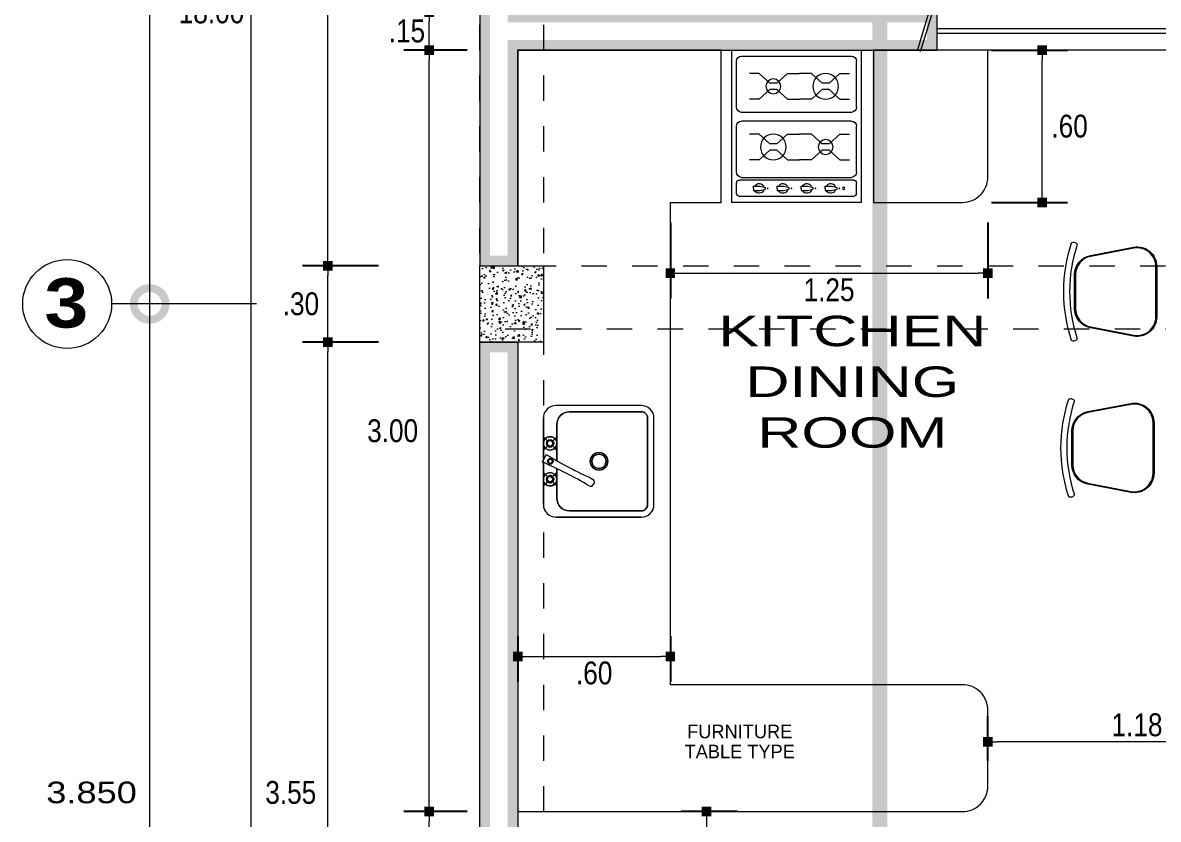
# Model space of a CAD drawing. Header units: millimetres. Extents: x 1555 to 3397, y 790 to 1592.
# Drawn here: x 1654.845 to 1659.316, y 806.653 to 809.791 of the extents above; entities that cross this region are included whole.
import ezdxf
from ezdxf.enums import TextEntityAlignment as Align

# ---------------------------------------------------------------- set-up
doc = ezdxf.new("R2010")
doc.units = ezdxf.units.MM
for name, pattern in [('ACAD_ISO10W100', [18.5, 12, -3, 0.5, -3]), ('DASHDOT', [1, 0.5, -0.25, 0, -0.25]), ('HIDDEN2', [4.7625, 3.175, -1.5875])]:
    doc.linetypes.add(name, pattern=pattern)
doc.layers.get('0').update_dxf_attribs({"lineweight": 5})
doc.layers.get('Defpoints').update_dxf_attribs({"lineweight": 5})
for name, color, linetype, lineweight in [('0-Columna', 253, 'Continuous', 13), ('0-Hach de Muro Alto', 145, 'Continuous', 5), ('0-Muro Alto', 145, 'Continuous', 5), ('02', 2, 'Continuous', 5), ('COTA', 250, 'Continuous', 9), ('COTA INTERIOE', 22, 'Continuous', 9), ('COTAS', 7, 'Continuous', 9), ('LINIA DE CORTESITOSSS', 24, 'Continuous', 15), ('muebles', 8, 'Continuous', 5), ('MUEBLES 01', 33, 'Continuous', 9), ('NOMBRES', 7, 'Continuous', 0), ('SIMBOLO CORTES', 10, 'DASHDOT', 5), ('TEXT2', 7, 'Continuous', 9), ('TEXTURAS ACHURADOS', 47, 'Continuous', 5), ('VENTANA', 150, 'Continuous', 5)]:
    doc.layers.add(name, color=color, linetype=linetype, lineweight=lineweight)
for name, color, linetype, lineweight, true_color in [('CIR EJES', 7, 'Continuous', 9, 0x8b8e7a), ('DETALLE TABLERO COCINA', 7, 'Continuous', 5, 0x686555), ('ejes', 7, 'DASHDOT', 5, 0x6c7360), ('PROYECCION DE VIGA', 7, 'HIDDEN2', 9, 0xd4bc9d)]:
    doc.layers.add(name, color=color, linetype=linetype, lineweight=lineweight, true_color=true_color)
doc.styles.add('BLACK', font='', dxfattribs={"height": 0.15})
doc.styles.add('DETALLES', font='techl___.ttf')
doc.styles.add('ROMAND', font='', dxfattribs={"height": 2})
doc.styles.add('STYLE1-50EJES', font='swissel.ttf', dxfattribs={"width": 1.2, "height": 0.085})
doc.styles.add('TEXTO-AMBIENTES', font='GOTHIC.TTF', dxfattribs={"width": 1.5, "height": 0.125})
doc.styles.get('BLACK').set_extended_font_data('Arial Black')
doc.styles.get('ROMAND').set_extended_font_data('Air Conditioner')
doc.dimstyles.new('50$0', dxfattribs={"dimscale": 0, "dimtxt": 0.09, "dimasz": 0.038, "dimexe": 0.1, "dimexo": 0.05, "dimgap": 0.02, "dimtad": 2, "dimtih": 1, "dimtoh": 1, "dimlfac": -1, "dimzin": 4, "dimdsep": 46, "dimtxsty": 'DETALLES', "dimblk": 'BOXFILLED', "dimcen": 2.5, "dimclrd": 256, "dimclre": 256, "dimclrt": 256, "dimazin": 0, "dimtfac": 1, "dimtmove": 0, "dimatfit": 2, "dimldrblk": 'DOT', "dimfxl": 0.2, "dimfxlon": 1, "dimtolj": 1, "dimtzin": 0, "dimlwd": -1, "dimarcsym": 0})
doc.dimstyles.new('DIM-1-50ejes', dxfattribs={"dimtxt": 0.085, "dimasz": 0.25, "dimexe": 0.15, "dimexo": 0.18, "dimgap": 0.03, "dimtad": 2, "dimtih": 1, "dimtoh": 1, "dimzin": 0, "dimdsep": 46, "dimtxsty": 'STYLE1-50EJES', "dimblk1": 'DOTSMALL', "dimblk2": 'DOTSMALL', "dimsah": 1, "dimcen": 2.75, "dimclrd": 256, "dimclre": 256, "dimclrt": 256, "dimazin": 0, "dimtfac": 1, "dimtix": 1, "dimtmove": 0, "dimatfit": 3, "dimldrblk": 'DOTSMALL', "dimfxl": 1, "dimfxlon": 1, "dimtolj": 1, "dimtzin": 0, "dimlwd": -1, "dimlwe": -1, "dimarcsym": 0})

# ---------------------------------------------------------------- blocks, each defined once
blk = doc.blocks.new('A$C70C52BCA')
at = {"layer": 'MUEBLES 01'}
for points in [[(0.1861, 0.1801, 0.442618), (0.1641, 0.1729, -0.16), (0.1641, -0.1977, 0.442618), (0.1861, -0.205, 0.16)], [(-0.0581, 0.1627, 0.470481), (-0.1495, 0.087), (-0.1495, -0.1119, 0.470481), (-0.0581, -0.1875), (0.1114, -0.1553, 0.3601), (0.174, -0.0796), (0.174, 0.0548, 0.3601), (0.1114, 0.1304)], [(0.1106, 0.1266, -0.3601), (0.1701, 0.0548), (0.1701, -0.0796, -0.3601), (0.1106, -0.1515), (-0.0588, -0.1838, -0.470481), (-0.1456, -0.1119), (-0.1456, 0.087, -0.470481), (-0.0588, 0.1589)]]:
    blk.add_lwpolyline(points, format="xyb", close=True, dxfattribs=at)
blk = doc.blocks.new('sdgret')
for p, q in [((-0.236, -0.2252), (-0.236, -0.0432)), ((0.216, -0.0232), (-0.216, -0.0232)), ((0.236, -0.2252), (0.236, -0.0432)), ((-0.1702, -0.0921), (-0.2084, -0.0921)), ((-0.1702, -0.0921), (-0.1287, -0.1303)), ((-0.1287, -0.1303), (-0.1009, -0.1303)), ((-0.0593, -0.0921), (-0.1009, -0.1303)), ((-0.0593, -0.0921), (-0.0118, -0.0921)), ((0.0357, -0.0921), (-0.0118, -0.0921)), ((0.0357, -0.0921), (0.0773, -0.1303)), ((0.0773, -0.1303), (0.1051, -0.1303)), ((0.1467, -0.0921), (0.1051, -0.1303)), ((0.1467, -0.0921), (0.1848, -0.0921)), ((-0.1702, -0.1934), (-0.1287, -0.1552)), ((-0.1287, -0.1552), (-0.1009, -0.1552)), ((-0.0593, -0.1934), (-0.1009, -0.1552)), ((0.0357, -0.1934), (0.0773, -0.1552)), ((0.0773, -0.1552), (0.1051, -0.1552)), ((0.1467, -0.1934), (0.1051, -0.1552)), ((-0.1702, -0.1934), (-0.2084, -0.1934)), ((-0.0593, -0.1934), (-0.0118, -0.1934)), ((0.0357, -0.1934), (-0.0118, -0.1934)), ((0.1467, -0.1934), (0.1848, -0.1934)), ((-0.216, -0.2452), (0.216, -0.2452)), ((-0.236, -0.4812), (-0.236, -0.2993)), ((-0.216, -0.2793), (0.216, -0.2793)), ((0.236, -0.4812), (0.236, -0.2993)), ((-0.1702, -0.3311), (-0.2084, -0.3311)), ((-0.1702, -0.3311), (-0.1287, -0.3693)), ((-0.0593, -0.3311), (-0.1009, -0.3693)), ((-0.0593, -0.3311), (-0.0118, -0.3311)), ((0.0357, -0.3311), (-0.0118, -0.3311)), ((0.0357, -0.3311), (0.0773, -0.3693)), ((0.1467, -0.3311), (0.1051, -0.3693)), ((0.1467, -0.3311), (0.1848, -0.3311)), ((-0.1702, -0.4324), (-0.1287, -0.3942)), ((-0.1287, -0.3693), (-0.1009, -0.3693)), ((-0.1287, -0.3942), (-0.1009, -0.3942)), ((-0.0593, -0.4324), (-0.1009, -0.3942)), ((0.0357, -0.4324), (0.0773, -0.3942)), ((0.0773, -0.3693), (0.1051, -0.3693)), ((0.0773, -0.3942), (0.1051, -0.3942)), ((0.1467, -0.4324), (0.1051, -0.3942)), ((-0.1702, -0.4324), (-0.2084, -0.4324)), ((-0.0593, -0.4324), (-0.0118, -0.4324)), ((0.0357, -0.4324), (-0.0118, -0.4324)), ((0.1467, -0.4324), (0.1848, -0.4324)), ((-0.236, -0.5648), (-0.236, -0.5237)), ((-0.224, -0.5117), (0.224, -0.5117)), ((0.216, -0.5012), (-0.216, -0.5012)), ((-0.1374, -0.5365), (-0.1597, -0.5418)), ((-0.1124, -0.5365), (-0.1374, -0.5365)), ((-0.1124, -0.5448), (-0.1124, -0.5365)), ((-0.0434, -0.5365), (-0.0657, -0.5418)), ((-0.0184, -0.5365), (-0.0434, -0.5365)), ((-0.0184, -0.5448), (-0.0184, -0.5365)), ((0.0506, -0.5365), (0.0283, -0.5418)), ((0.0756, -0.5365), (0.0506, -0.5365)), ((0.0756, -0.5448), (0.0756, -0.5365)), ((0.1446, -0.5365), (0.1223, -0.5418)), ((0.1696, -0.5365), (0.1446, -0.5365)), ((0.1696, -0.5448), (0.1696, -0.5365)), ((0.236, -0.5648), (0.236, -0.5237)), ((-0.224, -0.5768), (0.224, -0.5768)), ((-0.1597, -0.5448), (-0.1597, -0.5418)), ((-0.1597, -0.5478), (-0.1597, -0.5448)), ((-0.1374, -0.5532), (-0.1597, -0.5478)), ((-0.1124, -0.5532), (-0.1374, -0.5532)), ((-0.1124, -0.5448), (-0.1124, -0.5532)), ((-0.0657, -0.5448), (-0.0657, -0.5418)), ((-0.0657, -0.5478), (-0.0657, -0.5448)), ((-0.0434, -0.5532), (-0.0657, -0.5478)), ((-0.0184, -0.5532), (-0.0434, -0.5532)), ((-0.0184, -0.5448), (-0.0184, -0.5532)), ((0.0283, -0.5448), (0.0283, -0.5418)), ((0.0283, -0.5478), (0.0283, -0.5448)), ((0.0506, -0.5532), (0.0283, -0.5478)), ((0.0756, -0.5532), (0.0506, -0.5532)), ((0.0756, -0.5448), (0.0756, -0.5532)), ((0.1223, -0.5448), (0.1223, -0.5418)), ((0.1223, -0.5478), (0.1223, -0.5448)), ((0.1446, -0.5532), (0.1223, -0.5478)), ((0.1696, -0.5532), (0.1446, -0.5532)), ((0.1696, -0.5448), (0.1696, -0.5532))]:
    blk.add_line(p, q)
blk.add_lwpolyline([(0.255, -0.6), (0.255, 0), (-0.255, 0), (-0.255, -0.6)], close=True)
for centre, radius in [((-0.1148, -0.1427), 0.0508), ((0.0912, -0.1427), 0.029), ((-0.1148, -0.3817), 0.029), ((0.0912, -0.3817), 0.0508), ((-0.186, -0.5448), 0.00477), ((-0.1686, -0.5448), 0.00143), ((-0.0746, -0.5448), 0.00143), ((0.0194, -0.5448), 0.00143), ((0.1134, -0.5448), 0.00143)]:
    blk.add_circle(centre, radius)
for centre, radius, start, end in [((-0.216, -0.0432), 0.02, 90, 180), ((0.216, -0.0432), 0.02, 0, 90), ((-0.216, -0.2252), 0.02, 180, 270), ((0.216, -0.2252), 0.02, 270, 0), ((-0.216, -0.2993), 0.02, 90, 180), ((0.216, -0.2993), 0.02, 0, 90), ((-0.216, -0.4812), 0.02, 180, 270), ((0.216, -0.4812), 0.02, 270, 0), ((-0.224, -0.5237), 0.012, 90, 180), ((-0.1348, -0.5448), 0.0195, 25.2756, 166.8883), ((-0.0408, -0.5448), 0.0195, 25.2756, 166.8883), ((0.0532, -0.5448), 0.0195, 25.2756, 166.8883), ((0.1472, -0.5448), 0.0195, 25.2756, 166.8883), ((0.224, -0.5237), 0.012, 0, 90), ((-0.224, -0.5648), 0.012, 180, 270), ((-0.1348, -0.5448), 0.0195, 193.1117, 334.7244), ((-0.0408, -0.5448), 0.0195, 193.1117, 334.7244), ((0.0532, -0.5448), 0.0195, 193.1117, 334.7244), ((0.1472, -0.5448), 0.0195, 193.1117, 334.7244), ((0.224, -0.5648), 0.012, 270, 0)]:
    blk.add_arc(centre, radius, start, end)
blk = doc.blocks.new('_BOXFILLED')
at = {"color": 0, "linetype": 'ByBlock'}
blk.add_line((-0.5, 0), (-1, 0), dxfattribs=at)
blk.add_solid([(-0.5, 0.5), (0.5, 0.5), (-0.5, -0.5), (0.5, -0.5)], dxfattribs=at)
blk = doc.blocks.new('*D209')
at = {"layer": 'COTA', "lineweight": -2, "transparency": 16777216}
for p, q in [((1656.5952, 806.6832), (1656.3462, 806.6832)), ((1656.5952, 803.6832), (1656.3462, 803.6832))]:
    blk.add_line(p, q, dxfattribs=at)
at = {"layer": 'COTA', "transparency": 16777216}
blk.add_line((1656.4462, 803.7212), (1656.4462, 806.6452), dxfattribs=at)
at = {"layer": 'Defpoints', "color": 0, "transparency": 16777216}
for p in [(1656.4462, 806.6832), (1656.6452, 806.6832), (1656.6452, 803.6832)]:
    blk.add_point(p, dxfattribs=at)
at = {"layer": 'COTA', "transparency": 16777216, "xscale": 0.038, "yscale": 0.038, "zscale": 0.038}
for p, rotation in [((1656.4462, 806.6832), 90), ((1656.4462, 803.6832), 270)]:
    blk.add_blockref('_BOXFILLED', p, dxfattribs=dict(at, rotation=rotation))
at = {"layer": 'COTA', "transparency": 16777216, "insert": (1656.3018, 805.1832), "char_height": 0.09, "attachment_point": 5, "style": 'DETALLES'}
blk.add_mtext('\\A1;3.00', dxfattribs=at)
blk = doc.blocks.new('_Dot')
at = {"layer": '02', "color": 0, "lineweight": -2}
blk.add_line((-0.5, 0), (-1, 0), dxfattribs=at)
at = {"layer": '02', "color": 0, "const_width": 0.5}
blk.add_lwpolyline([(-0.25, 0, 1), (0.25, 0, 1)], format="xyb", close=True, dxfattribs=at)
blk = doc.blocks.new('*D210')
at = {"layer": 'COTA', "lineweight": -2, "transparency": 16777216}
for p, q in [((1655.9452, 818.8332), (1655.6452, 818.8332)), ((1655.9452, 800.8332), (1655.6452, 800.8332))]:
    blk.add_line(p, q, dxfattribs=at)
at = {"layer": 'COTA', "transparency": 16777216}
blk.add_line((1655.7452, 800.8712), (1655.7452, 818.7952), dxfattribs=at)
at = {"layer": 'Defpoints', "color": 0, "transparency": 16777216}
for p in [(1655.7452, 818.8332), (1656.6452, 818.8332), (1656.6452, 800.8332)]:
    blk.add_point(p, dxfattribs=at)
at = {"layer": 'COTA', "transparency": 16777216, "xscale": 0.038, "yscale": 0.038, "zscale": 0.038}
for p, rotation in [((1655.7452, 818.8332), 90), ((1655.7452, 800.8332), 270)]:
    blk.add_blockref('_BOXFILLED', p, dxfattribs=dict(at, rotation=rotation))
at = {"layer": 'COTA', "transparency": 16777216, "insert": (1655.5885, 809.8332), "char_height": 0.09, "attachment_point": 5, "style": 'DETALLES'}
blk.add_mtext('\\A1;18.00', dxfattribs=at)
blk = doc.blocks.new('*D212')
at = {"layer": 'COTA', "lineweight": -2, "transparency": 16777216}
for p, q in [((1656.2462, 808.5332), (1655.9462, 808.5332)), ((1656.2462, 804.9832), (1655.9462, 804.9832))]:
    blk.add_line(p, q, dxfattribs=at)
at = {"layer": 'COTA', "transparency": 16777216}
blk.add_line((1656.0462, 805.0212), (1656.0462, 808.4952), dxfattribs=at)
at = {"layer": 'Defpoints', "color": 0, "transparency": 16777216}
for p in [(1656.0462, 808.5332), (1656.6452, 808.5332), (1656.6452, 804.9832)]:
    blk.add_point(p, dxfattribs=at)
at = {"layer": 'COTA', "transparency": 16777216, "xscale": 0.038, "yscale": 0.038, "zscale": 0.038}
for p, rotation in [((1656.0462, 808.5332), 90), ((1656.0462, 804.9832), 270)]:
    blk.add_blockref('_BOXFILLED', p, dxfattribs=dict(at, rotation=rotation))
at = {"layer": 'COTA', "transparency": 16777216, "insert": (1655.9007, 806.7582), "char_height": 0.09, "attachment_point": 5, "style": 'DETALLES'}
blk.add_mtext('\\A1;3.55', dxfattribs=at)
blk = doc.blocks.new('*D213')
at = {"layer": 'COTA', "lineweight": -2, "transparency": 16777216}
for p, q in [((1656.5952, 809.6832), (1656.3462, 809.6832)), ((1656.5952, 806.6832), (1656.3462, 806.6832))]:
    blk.add_line(p, q, dxfattribs=at)
at = {"layer": 'COTA', "transparency": 16777216}
blk.add_line((1656.4462, 806.7212), (1656.4462, 809.6452), dxfattribs=at)
at = {"layer": 'Defpoints', "color": 0, "transparency": 16777216}
for p in [(1656.4462, 809.6832), (1656.6452, 809.6832), (1656.6452, 806.6832)]:
    blk.add_point(p, dxfattribs=at)
at = {"layer": 'COTA', "transparency": 16777216, "xscale": 0.038, "yscale": 0.038, "zscale": 0.038}
for p, rotation in [((1656.4462, 809.6832), 90), ((1656.4462, 806.6832), 270)]:
    blk.add_blockref('_BOXFILLED', p, dxfattribs=dict(at, rotation=rotation))
at = {"layer": 'COTA', "transparency": 16777216, "insert": (1656.3018, 808.1832), "char_height": 0.09, "attachment_point": 5, "style": 'DETALLES'}
blk.add_mtext('\\A1;3.00', dxfattribs=at)
blk = doc.blocks.new('*D214')
at = {"layer": 'COTA', "lineweight": -2, "transparency": 16777216}
for p, q in [((1656.5952, 809.8332), (1656.3462, 809.8332)), ((1656.5952, 809.6832), (1656.3462, 809.6832))]:
    blk.add_line(p, q, dxfattribs=at)
at = {"layer": 'COTA', "transparency": 16777216}
blk.add_line((1656.4462, 809.7212), (1656.4462, 809.7952), dxfattribs=at)
at = {"layer": 'Defpoints', "color": 0, "transparency": 16777216}
for p in [(1656.4462, 809.8332), (1656.6452, 809.8332), (1656.6452, 809.6832)]:
    blk.add_point(p, dxfattribs=at)
at = {"layer": 'COTA', "transparency": 16777216, "xscale": 0.038, "yscale": 0.038, "zscale": 0.038}
for p, rotation in [((1656.4462, 809.8332), 90), ((1656.4462, 809.6832), 270)]:
    blk.add_blockref('_BOXFILLED', p, dxfattribs=dict(at, rotation=rotation))
at = {"layer": 'COTA', "transparency": 16777216, "insert": (1656.358, 809.7582), "char_height": 0.09, "attachment_point": 5, "style": 'DETALLES'}
blk.add_mtext('\\A1;.15', dxfattribs=at)
blk = doc.blocks.new('*D221')
at = {"layer": 'COTA', "lineweight": -2, "transparency": 16777216}
for p, q in [((1656.2462, 808.8332), (1655.9462, 808.8332)), ((1656.2462, 808.5332), (1655.9462, 808.5332))]:
    blk.add_line(p, q, dxfattribs=at)
at = {"layer": 'COTA', "transparency": 16777216}
blk.add_line((1656.0462, 808.5712), (1656.0462, 808.7952), dxfattribs=at)
at = {"layer": 'Defpoints', "color": 0, "transparency": 16777216}
for p in [(1656.0462, 808.8332), (1656.6452, 808.8332), (1656.6452, 808.5332)]:
    blk.add_point(p, dxfattribs=at)
at = {"layer": 'COTA', "transparency": 16777216, "xscale": 0.038, "yscale": 0.038, "zscale": 0.038}
for p, rotation in [((1656.0462, 808.8332), 90), ((1656.0462, 808.5332), 270)]:
    blk.add_blockref('_BOXFILLED', p, dxfattribs=dict(at, rotation=rotation))
at = {"layer": 'COTA', "transparency": 16777216, "insert": (1655.9407, 808.6832), "char_height": 0.09, "attachment_point": 5, "style": 'DETALLES'}
blk.add_mtext('\\A1;.30', dxfattribs=at)
blk = doc.blocks.new('*D222')
at = {"layer": 'COTA', "lineweight": -2, "transparency": 16777216}
for p, q in [((1656.2462, 811.7832), (1655.9462, 811.7832)), ((1656.2462, 808.8332), (1655.9462, 808.8332))]:
    blk.add_line(p, q, dxfattribs=at)
at = {"layer": 'COTA', "transparency": 16777216}
blk.add_line((1656.0462, 808.8712), (1656.0462, 811.7452), dxfattribs=at)
at = {"layer": 'Defpoints', "color": 0, "transparency": 16777216}
for p in [(1656.0462, 811.7832), (1656.6452, 811.7832), (1656.6452, 808.8332)]:
    blk.add_point(p, dxfattribs=at)
at = {"layer": 'COTA', "transparency": 16777216, "xscale": 0.038, "yscale": 0.038, "zscale": 0.038}
for p, rotation in [((1656.0462, 811.7832), 90), ((1656.0462, 808.8332), 270)]:
    blk.add_blockref('_BOXFILLED', p, dxfattribs=dict(at, rotation=rotation))
at = {"layer": 'COTA', "transparency": 16777216, "insert": (1655.8998, 810.3082), "char_height": 0.09, "attachment_point": 5, "style": 'DETALLES'}
blk.add_mtext('\\A1;2.95', dxfattribs=at)
blk = doc.blocks.new('_DOTSMALL')
at = {"color": 0, "linetype": 'ByBlock', "const_width": 0.5}
blk.add_lwpolyline([(-0.0625, 0, 1), (0.0625, 0, 1)], format="xyb", close=True, dxfattribs=at)
blk = doc.blocks.new('*D228')
at = {"layer": 'COTAS', "transparency": 16777216}
for p, q in [((1655.7662, 808.6832), (1655.1952, 808.6832)), ((1655.3452, 804.8332), (1655.3452, 808.6832)), ((1655.7662, 804.8332), (1655.1952, 804.8332))]:
    blk.add_line(p, q, dxfattribs=at)
at = {"layer": 'Defpoints', "color": 0, "transparency": 16777216}
for p in [(1655.3452, 808.6832), (1655.9462, 808.6832), (1655.9462, 804.8332)]:
    blk.add_point(p, dxfattribs=at)
at = {"layer": 'COTAS', "transparency": 16777216, "xscale": 0.25, "yscale": 0.25, "zscale": 0.25}
for p, rotation in [((1655.3452, 808.6832), 90), ((1655.3452, 804.8332), 270)]:
    blk.add_blockref('_DOTSMALL', p, dxfattribs=dict(at, rotation=rotation))
at = {"layer": 'COTAS', "transparency": 16777216, "insert": (1655.1163, 806.7582), "char_height": 0.085, "attachment_point": 5, "style": 'STYLE1-50EJES'}
blk.add_mtext('\\A1;3.850', dxfattribs=at)
blk = doc.blocks.new('*D229')
at = {"layer": 'COTAS', "transparency": 16777216}
for p, q in [((1655.7662, 812.0332), (1655.1952, 812.0332)), ((1655.3452, 808.6832), (1655.3452, 812.0332)), ((1655.7662, 808.6832), (1655.1952, 808.6832))]:
    blk.add_line(p, q, dxfattribs=at)
at = {"layer": 'Defpoints', "color": 0, "transparency": 16777216}
for p in [(1655.3452, 812.0332), (1655.9462, 812.0332), (1655.9462, 808.6832)]:
    blk.add_point(p, dxfattribs=at)
at = {"layer": 'COTAS', "transparency": 16777216, "xscale": 0.25, "yscale": 0.25, "zscale": 0.25}
for p, rotation in [((1655.3452, 812.0332), 90), ((1655.3452, 808.6832), 270)]:
    blk.add_blockref('_DOTSMALL', p, dxfattribs=dict(at, rotation=rotation))
at = {"layer": 'COTAS', "transparency": 16777216, "insert": (1655.1163, 810.3582), "char_height": 0.085, "attachment_point": 5, "style": 'STYLE1-50EJES'}
blk.add_mtext('\\A1;3.350', dxfattribs=at)
blk = doc.blocks.new('SC')
for p, q in [((-0.0727, -0.046), (-0.0558, 0.2585)), ((0.0458, 0.1944), (-0.094, 0.2021)), ((0.0473, 0.2203), (-0.0925, 0.2281)), ((-0.0141, -0.2546), (0.0141, 0.2546)), ((-0.0713, -0.0211), (-1.4192, 0.0537)), ((-0.0699, 0.0039), (-1.4178, 0.0786)), ((0.0558, -0.2585), (0.0713, 0.0211)), ((1.4027, -0.1028), (0.0685, -0.0288)), ((1.4041, -0.0779), (0.0699, -0.0039)), ((0.0925, -0.2281), (-0.0473, -0.2203)), ((0.094, -0.2021), (-0.0458, -0.1944))]:
    blk.add_line(p, q)
blk = doc.blocks.new('*D554')
at = {"layer": 'COTA INTERIOE', "lineweight": -2, "transparency": 16777216}
for p, q in [((1658.6452, 806.8832), (1658.6452, 807.0587)), ((1659.8202, 806.8832), (1659.8202, 807.0587))]:
    blk.add_line(p, q, dxfattribs=at)
at = {"layer": 'COTA INTERIOE', "transparency": 16777216}
blk.add_line((1659.7822, 806.9587), (1658.6832, 806.9587), dxfattribs=at)
at = {"layer": 'Defpoints', "color": 0, "transparency": 16777216}
for p in [(1658.6452, 806.9587), (1658.6452, 806.8332), (1659.8202, 806.8332)]:
    blk.add_point(p, dxfattribs=at)
at = {"layer": 'COTA INTERIOE', "transparency": 16777216, "xscale": 0.038, "yscale": 0.038, "zscale": 0.038, "rotation": 180}
blk.add_blockref('_BOXFILLED', (1658.6452, 806.9587), dxfattribs=at)
at = {"layer": 'COTA INTERIOE', "transparency": 16777216, "xscale": 0.038, "yscale": 0.038, "zscale": 0.038}
blk.add_blockref('_BOXFILLED', (1659.8202, 806.9587), dxfattribs=at)
at = {"layer": 'COTA INTERIOE', "transparency": 16777216, "insert": (1659.2327, 807.0246), "char_height": 0.09, "attachment_point": 5, "style": 'DETALLES'}
blk.add_mtext('\\A1;1.18', dxfattribs=at)
blk = doc.blocks.new('*D555')
at = {"layer": 'COTA INTERIOE', "lineweight": -2, "transparency": 16777216}
for p, q in [((1656.7952, 807.3745), (1656.7952, 807.1948)), ((1657.3952, 807.3745), (1657.3952, 807.1948))]:
    blk.add_line(p, q, dxfattribs=at)
at = {"layer": 'COTA INTERIOE', "transparency": 16777216}
blk.add_line((1656.8332, 807.2948), (1657.3572, 807.2948), dxfattribs=at)
at = {"layer": 'Defpoints', "color": 0, "transparency": 16777216}
for p in [(1656.7952, 807.4245), (1657.3952, 807.4245), (1657.3952, 807.2948)]:
    blk.add_point(p, dxfattribs=at)
at = {"layer": 'COTA INTERIOE', "transparency": 16777216, "xscale": 0.038, "yscale": 0.038, "zscale": 0.038, "rotation": 180}
blk.add_blockref('_BOXFILLED', (1656.7952, 807.2948), dxfattribs=at)
at = {"layer": 'COTA INTERIOE', "transparency": 16777216, "xscale": 0.038, "yscale": 0.038, "zscale": 0.038}
blk.add_blockref('_BOXFILLED', (1657.3952, 807.2948), dxfattribs=at)
at = {"layer": 'COTA INTERIOE', "transparency": 16777216, "insert": (1657.0952, 807.2289), "char_height": 0.09, "attachment_point": 5, "style": 'DETALLES'}
blk.add_mtext('\\A1;.60', dxfattribs=at)
blk = doc.blocks.new('*D556')
at = {"layer": 'COTA INTERIOE', "lineweight": -2, "transparency": 16777216}
for p, q in [((1658.6594, 809.6832), (1658.9594, 809.6832)), ((1658.6594, 809.0832), (1658.9594, 809.0832))]:
    blk.add_line(p, q, dxfattribs=at)
at = {"layer": 'COTA INTERIOE', "transparency": 16777216}
blk.add_line((1658.8594, 809.1212), (1658.8594, 809.6452), dxfattribs=at)
at = {"layer": 'Defpoints', "color": 0, "transparency": 16777216}
for p in [(1658.4452, 809.6832), (1658.8594, 809.6832), (1658.4452, 809.0832)]:
    blk.add_point(p, dxfattribs=at)
at = {"layer": 'COTA INTERIOE', "transparency": 16777216, "xscale": 0.038, "yscale": 0.038, "zscale": 0.038}
for p, rotation in [((1658.8594, 809.6832), 90), ((1658.8594, 809.0832), 270)]:
    blk.add_blockref('_BOXFILLED', p, dxfattribs=dict(at, rotation=rotation))
at = {"layer": 'COTA INTERIOE', "transparency": 16777216, "insert": (1658.9673, 809.3832), "char_height": 0.09, "attachment_point": 5, "style": 'DETALLES'}
blk.add_mtext('\\A1;.60', dxfattribs=at)
blk = doc.blocks.new('*D557')
at = {"layer": 'COTA INTERIOE', "lineweight": -2, "transparency": 16777216}
for p, q in [((1657.3952, 809.0044), (1657.3952, 808.7044)), ((1658.6452, 809.0044), (1658.6452, 808.7044))]:
    blk.add_line(p, q, dxfattribs=at)
at = {"layer": 'COTA INTERIOE', "transparency": 16777216}
blk.add_line((1657.4332, 808.8044), (1658.6072, 808.8044), dxfattribs=at)
at = {"layer": 'Defpoints', "color": 0, "transparency": 16777216}
for p in [(1657.3952, 809.0832), (1658.6452, 809.0832), (1658.6452, 808.8044)]:
    blk.add_point(p, dxfattribs=at)
at = {"layer": 'COTA INTERIOE', "transparency": 16777216, "xscale": 0.038, "yscale": 0.038, "zscale": 0.038, "rotation": 180}
blk.add_blockref('_BOXFILLED', (1657.3952, 808.8044), dxfattribs=at)
at = {"layer": 'COTA INTERIOE', "transparency": 16777216, "xscale": 0.038, "yscale": 0.038, "zscale": 0.038}
blk.add_blockref('_BOXFILLED', (1658.6452, 808.8044), dxfattribs=at)
at = {"layer": 'COTA INTERIOE', "transparency": 16777216, "insert": (1658.0202, 808.7385), "char_height": 0.09, "attachment_point": 5, "style": 'DETALLES'}
blk.add_mtext('\\A1;1.25', dxfattribs=at)
blk = doc.blocks.new('*D573')
at = {"layer": 'COTA INTERIOE', "lineweight": -2, "transparency": 16777216}
for p, q in [((1657.6597, 806.6832), (1657.4374, 806.6832)), ((1657.6597, 803.6832), (1657.4374, 803.6832))]:
    blk.add_line(p, q, dxfattribs=at)
at = {"layer": 'COTA INTERIOE', "transparency": 16777216}
blk.add_line((1657.5374, 806.6452), (1657.5374, 803.7212), dxfattribs=at)
at = {"layer": 'Defpoints', "color": 0, "transparency": 16777216}
for p in [(1657.7097, 806.6832), (1657.5374, 803.6832), (1657.7097, 803.6832)]:
    blk.add_point(p, dxfattribs=at)
at = {"layer": 'COTA INTERIOE', "transparency": 16777216, "xscale": 0.038, "yscale": 0.038, "zscale": 0.038}
for p, rotation in [((1657.5374, 806.6832), 90), ((1657.5374, 803.6832), 270)]:
    blk.add_blockref('_BOXFILLED', p, dxfattribs=dict(at, rotation=rotation))
at = {"layer": 'COTA INTERIOE', "transparency": 16777216, "insert": (1657.393, 805.1832), "char_height": 0.09, "attachment_point": 5, "style": 'DETALLES'}
blk.add_mtext('\\A1;3.00', dxfattribs=at)

msp = doc.modelspace()

# ---------------------------------------------------------------- hatches: boundary and pattern name
at = {"layer": 'TEXTURAS ACHURADOS'}
h = msp.add_hatch(dxfattribs=at)
h.set_pattern_fill('CONCRET3', color=256, scale=0.00882, angle=360, pattern_type=2)
h.set_pattern_definition([(50, (1702.4599, 776.934366), (0.06326235, -0.00553474), [0.006615, -0.072765]), (355, (1702.4599, 776.934366), (-0.01223787, 0.066343346), [0.005292, -0.058212]), (100.4514, (1702.46517, 776.933904), (0.05102453, 0.06080857), [0.005621885, -0.061840734]), (46.1842, (1702.4599, 776.952006), (0.09413066, -0.01459878), [0.0099225, -0.1091475]), (96.6356, (1702.46774, 776.95079), (0.08243725, 0.0859172), [0.00843283, -0.09276109]), (351.1842, (1702.4599, 776.95201), (0.08243718, 0.08591726), [0.007938, -0.087318]), (21, (1702.46872, 776.947596), (0.0526472, -0.035510986), [0.006615, -0.072765]), (326, (1702.46872, 776.947596), (0.02146041, 0.063958234), [0.005292, -0.058212]), (71.4514, (1702.473107, 776.944636), (0.074107636, 0.02844719), [0.005621885, -0.061840734]), (37.5, (1702.4599, 776.934366), (0.001072499, 0.029361238), [0, -0.0575064, 0, -0.059094, 0, -0.0584325]), (7.5, (1702.4599, 776.934366), (0.023202733, 0.034787113), [0, -0.0336924, 0, -0.0561834, 0, -0.0222705]), (327.5, (1702.44023, 776.934366), (0.047083139, -0.00198934), [0, -0.02205, 0, -0.068796, 0, -0.091287]), (317.5, (1702.43141, 776.934366), (0.05143702, 0.00882926), [0, -0.028665, 0, -0.0456876, 0, -0.064827])])
h.paths.add_polyline_path([(1656.64518, 808.83322), (1656.89518, 808.83322), (1656.89518, 808.53322), (1656.64518, 808.53322)])

# ---------------------------------------------------------------- linework, layer by layer
at = {"layer": '0-Columna'}
msp.add_lwpolyline([(1656.64518, 808.83322), (1656.89518, 808.83322), (1656.89518, 808.53322), (1656.64518, 808.53322)], close=True, dxfattribs=at)
at = {"layer": '0-Hach de Muro Alto', "const_width": 0.04}
for points in [[(1656.77518, 811.76322), (1656.66518, 811.76322), (1656.66518, 808.85322), (1656.77518, 808.85322), (1656.77518, 809.70322), (1658.42518, 809.70322), (1658.42518, 809.81322), (1656.77518, 809.81322)], [(1656.66518, 808.51322), (1656.77518, 808.51322), (1656.77518, 805.00322), (1656.66518, 805.00322)]]:
    msp.add_lwpolyline(points, close=True, dxfattribs=at)
at = {"layer": '0-Muro Alto'}
for points in [[(1656.79518, 811.78322), (1656.64518, 811.78322), (1656.64518, 808.83322), (1656.79518, 808.83322), (1656.79518, 809.68322), (1658.44518, 809.68322), (1658.44518, 809.83322), (1656.79518, 809.83322)], [(1658.44518, 809.83322), (1660.44518, 809.83322), (1660.44518, 809.68322), (1658.44518, 809.68322)], [(1656.64518, 808.53322), (1656.79518, 808.53322), (1656.79518, 804.98322), (1656.64518, 804.98322)]]:
    msp.add_lwpolyline(points, close=True, dxfattribs=at)
at = {"layer": 'CIR EJES'}
msp.add_circle((1655.02018, 808.68322), 0.175, dxfattribs=at)
at = {"layer": 'DETALLE TABLERO COCINA'}
msp.add_lwpolyline([(1656.79518, 806.68322), (1658.54518, 806.68322, 0.4142136), (1658.64518, 806.78322), (1658.64518, 807.08322, 0.4142136), (1658.54518, 807.18322), (1657.39518, 807.18322), (1657.39518, 809.08322), (1657.59518, 809.08322), (1657.59518, 809.68322), (1656.79518, 809.68322), (1656.79518, 808.83322), (1656.89518, 808.83322), (1656.89518, 808.53322), (1656.79518, 808.53322), (1656.79518, 806.68322)], format="xyb", dxfattribs=at)
msp.add_lwpolyline([(1658.64518, 809.68322), (1658.19518, 809.68322), (1658.19518, 809.08322), (1658.54518, 809.08322, 0.4142136), (1658.64518, 809.18322)], format="xyb", close=True, dxfattribs=at)
at = {"layer": 'muebles'}
for p, q in [((1656.89518, 808.06733), (1656.89518, 808.23322)), ((1656.94798, 808.06556), (1656.94798, 808.20822)), ((1657.3058, 807.89322), (1657.3058, 808.23322)), ((1657.3308, 807.89322), (1657.3308, 808.23322)), ((1656.9137, 808.14125), (1656.89673, 808.15823)), ((1656.92979, 808.14088), (1656.94678, 808.15787)), ((1656.94798, 808.18121), (1656.94798, 808.06556)), ((1656.89758, 808.10867), (1656.91457, 808.12566)), ((1656.92853, 808.12642), (1656.94594, 808.10902)), ((1656.89168, 808.06056), (1656.9067, 808.08959)), ((1656.89518, 807.89322), (1656.89518, 808.05902)), ((1656.89758, 808.01777), (1656.91457, 808.00078)), ((1656.92853, 808.00002), (1656.94594, 808.01742)), ((1656.94798, 808.03463), (1656.94798, 807.94322)), ((1656.94798, 807.91822), (1656.94798, 808.03463)), ((1656.9137, 807.98518), (1656.89673, 807.96821)), ((1656.92979, 807.98556), (1656.94678, 807.96857)), ((1657.09486, 807.97687), (1657.09192, 807.97154)), ((1657.2808, 807.84322), (1656.94518, 807.84322)), ((1657.2808, 807.86822), (1656.99798, 807.86822))]:
    msp.add_line(p, q, dxfattribs=at)
for points in [[(1656.94518, 808.28322, 0.4142136), (1656.89518, 808.23322), (1656.89518, 808.06733), (1656.89168, 808.06056, -0.0005262), (1656.89518, 808.05902), (1656.89518, 807.89322, 0.4142136), (1656.94518, 807.84322), (1657.2808, 807.84322, 0.4142136), (1657.3308, 807.89322), (1657.3308, 808.23322, 0.4142136), (1657.2808, 808.28322)], [(1657.3308, 807.89322), (1657.3308, 808.23322, 0.4142136), (1657.2808, 808.28322), (1656.94518, 808.28322, 0.4142136), (1656.89518, 808.23322), (1656.89518, 808.06733), (1656.89168, 808.06056, -0.0005262), (1656.89518, 808.05902), (1656.89518, 807.89322, 0.4142136), (1656.94518, 807.84322), (1657.2808, 807.84322, 0.4142136)], [(1657.3058, 807.89322), (1657.3058, 808.23322, 0.4142136), (1657.2808, 808.25822), (1656.99798, 808.25822, 0.4142136), (1656.94798, 808.20822), (1656.94798, 808.15907), (1656.94084, 808.15193, 0.4275922), (1656.90267, 808.15229), (1656.89518, 808.15977), (1656.89518, 808.06733), (1656.89168, 808.06056, -0.0005262), (1656.89518, 808.05902), (1656.89518, 807.96667), (1656.90267, 807.97415, 0.2023748), (1656.92158, 807.96617, 0.2072806), (1656.94084, 807.97451), (1656.94798, 807.96737), (1656.94798, 807.91822, 0.4142136), (1656.99798, 807.86822), (1657.2808, 807.86822, 0.4142136)], [(1656.99798, 808.25822, 0.4142136), (1656.94798, 808.20822), (1656.94798, 808.15907), (1656.94084, 808.15193, 0.6798664), (1656.89518, 808.13387, 1), (1656.94798, 808.13387), (1656.94798, 808.20822, -0.4142136), (1656.99798, 808.25822), (1657.2808, 808.25822, -0.4142136), (1657.3058, 808.23322), (1657.3058, 807.89322, -0.4142136), (1657.2808, 807.86822), (1656.99798, 807.86822, -0.4142136), (1656.94798, 807.91822), (1656.94798, 807.99257, 1), (1656.89518, 807.99257, 0.6798664), (1656.94084, 807.97451), (1656.94798, 807.96737), (1656.94798, 807.91822, 0.4142136), (1656.99798, 807.86822), (1657.2808, 807.86822, 0.4142136), (1657.3058, 807.89322), (1657.3058, 808.23322, 0.4142136), (1657.2808, 808.25822)], [(1656.94798, 808.15907), (1656.94084, 808.15193, 0.2072806), (1656.92158, 808.16027, 1), (1656.92158, 808.10747, 0.1954545), (1656.94, 808.11496), (1656.94798, 808.10697)], [(1656.90718, 808.13387, 1), (1656.93598, 808.13387, 1)], [(1656.93598, 808.13387, 1), (1656.90718, 808.13387, 1)], [(1656.92158, 808.14827, 1), (1656.92158, 808.11947, 1)], [(1656.91078, 808.13387, 1), (1656.93238, 808.13387, 1)], [(1656.93238, 808.13387, 1), (1656.91078, 808.13387, 1)], [(1656.92158, 808.14467, 1), (1656.92158, 808.12307, 1)], [(1656.91198, 808.06322, 1), (1656.93358, 808.06322, 1)], [(1656.91438, 808.06322, 1), (1656.93118, 808.06322, 1)], [(1656.92278, 808.07162, 1), (1656.92278, 808.05482, 1)], [(1656.91438, 808.06322, 1), (1656.93118, 808.06322, 1)], [(1657.08007, 808.06322, 1), (1657.14871, 808.06322, 1)], [(1657.11439, 808.09754, 1), (1657.11439, 808.0289, 1)], [(1657.08007, 808.06322, 1), (1657.14871, 808.06322, 1)], [(1657.08631, 808.06322, 1), (1657.14247, 808.06322, 1)], [(1657.14247, 808.06322, 1), (1657.08631, 808.06322, 1)], [(1657.11439, 808.0913, 1), (1657.11439, 808.03514, 1)], [(1656.94798, 808.01947), (1656.93151, 808.003, 0.6593873), (1656.90718, 807.99257, 0.4142136), (1656.92158, 807.97817, 0.2142817), (1656.93235, 807.983), (1656.94798, 807.96737)], [(1656.90718, 807.99257, 1), (1656.93598, 807.99257, 1)], [(1656.91078, 807.99257, 1), (1656.93238, 807.99257, 1)], [(1656.93238, 807.99257, 1), (1656.91078, 807.99257, 1)], [(1656.92158, 808.00337, 1), (1656.92158, 807.98177, 1)]]:
    msp.add_lwpolyline(points, format="xyb", close=True, dxfattribs=at)
for centre, radius in [((1656.92158, 808.13387), 0.0264), ((1656.92158, 808.13387), 0.0144), ((1656.92158, 808.13387), 0.0108), ((1656.92278, 808.06322), 0.0108), ((1656.92278, 808.06322), 0.0084), ((1657.11439, 808.06322), 0.03432), ((1657.11439, 808.06322), 0.02808), ((1656.92158, 807.99257), 0.0264), ((1656.92158, 807.99257), 0.0144), ((1656.92158, 807.99257), 0.0108)]:
    msp.add_circle(centre, radius, dxfattribs=at)
for centre, radius, start, end in [((1656.99798, 808.20822), 0.05, 90, 180), ((1656.15961, 806.39706), 1.81747, 59.74418, 66.24677), ((1657.85493, 809.67141), 1.84426, 239.05916, 245.47232), ((1657.00675, 808.02099), 0.03, 179.65063, 180), ((1657.08141, 807.97732), 0.012, 239.74418, 331.20763), ((1657.08434, 807.98265), 0.012, 331.20763, 65.47232), ((1656.94518, 807.89322), 0.05, 180, 270), ((1656.99798, 807.91822), 0.05, 180, 270), ((1657.2808, 807.89322), 0.05, 270, 0), ((1657.2808, 807.89322), 0.025, 270, 0)]:
    msp.add_arc(centre, radius, start, end, dxfattribs=at)
at = {"layer": 'PROYECCION DE VIGA', "linetype": 'HIDDEN2', "ltscale": 0.03}
for points in [[(1656.64518, 811.78322), (1656.89518, 811.78322), (1656.89518, 800.48322), (1656.64518, 800.48322)], [(1656.64518, 808.83322), (1665.64518, 808.83322), (1665.64518, 808.58322), (1656.64518, 808.58322)]]:
    msp.add_lwpolyline(points, close=True, dxfattribs=at)
at = {"layer": 'SIMBOLO CORTES', "linetype": 'ACAD_ISO10W100', "ltscale": 0.07, "const_width": 0.05972}
msp.add_lwpolyline([(1657.72018, 820.12949), (1658.22018, 820.12949), (1658.22018, 799.03325), (1657.72018, 799.03325)], dxfattribs=at)
at = {"layer": 'VENTANA'}
msp.add_lwpolyline([(1658.44518, 809.76822), (1660.44518, 809.76822), (1660.44518, 809.74822), (1658.44518, 809.74822)], close=True, dxfattribs=at)

# ---------------------------------------------------------------- block references
at = {"layer": 'LINIA DE CORTESITOSSS', "ltscale": 0.5, "xscale": 0.5242756355256347, "yscale": 0.5242756355256347, "zscale": 0.5242756355256347, "rotation": 256.2355279841658}
msp.add_blockref('SC', (1658.59518, 810.38322), dxfattribs=at)
at = {"layer": 'muebles', "xscale": -1}
msp.add_blockref('sdgret', (1657.89192, 809.68322), dxfattribs=at)
at = {"layer": 'MUEBLES 01', "xscale": -1}
for p in [(1659.16105, 808.7441), (1659.15014, 808.12855)]:
    msp.add_blockref('A$C70C52BCA', p, dxfattribs=at)

# ---------------------------------------------------------------- texts
at = {"layer": 'ejes', "linetype": 'Continuous', "lineweight": 0, "style": 'BLACK'}
msp.add_text('3', height=0.19424, dxfattribs=at).set_placement((1654.93054, 808.59042))
at = {"layer": 'NOMBRES', "style": 'ROMAND'}
for s, p in [('FURNITURE', (1657.66842, 806.97221)), ('TABLE TYPE', (1657.66842, 806.89331))]:
    msp.add_text(s, height=0.053591, dxfattribs=at).set_placement(p, align=Align.CENTER)
at = {"layer": 'TEXT2', "insert": (1658.11173, 808.37598), "char_height": 0.12, "width": 1.311925, "attachment_point": 5, "style": 'TEXTO-AMBIENTES'}
msp.add_mtext('\\A1;KITCHEN\\PDINING ROOM', dxfattribs=at)

# ---------------------------------------------------------------- dimensions: what is measured, and where the dimension line sits
at = {"layer": 'COTA'}
for base, p1, p2, picture, middle in [((1655.74518, 818.83322), (1656.64518, 800.83322), (1656.64518, 818.83322), '*D210', (1655.58847, 809.83322)), ((1656.04621, 811.78322), (1656.64518, 808.83322), (1656.64518, 811.78322), '*D222', (1655.89983, 810.30822)), ((1656.44621, 809.83322), (1656.64518, 809.68322), (1656.64518, 809.83322), '*D214', (1656.35799, 809.75822)), ((1656.44621, 809.68322), (1656.64518, 806.68322), (1656.64518, 809.68322), '*D213', (1656.30181, 808.18322)), ((1656.04621, 808.83322), (1656.64518, 808.53322), (1656.64518, 808.83322), '*D221', (1655.94069, 808.68322)), ((1656.04621, 808.53322), (1656.64518, 804.98322), (1656.64518, 808.53322), '*D212', (1655.90069, 806.75822)), ((1656.44621, 806.68322), (1656.64518, 803.68322), (1656.64518, 806.68322), '*D209', (1656.30181, 805.18322))]:
    dim = msp.add_linear_dim(base=base, p1=p1, p2=p2, angle=90, dimstyle='50$0', override={"dimscale": 1, "dimtmove": 1}, dxfattribs=at)
    dim.commit()
    dim.dimension.update_dxf_attribs({"geometry": picture, "text_midpoint": middle})
at = {"layer": 'COTA INTERIOE'}
for p1, p2, distance, picture, middle in [((1658.44518, 809.08322), (1658.44518, 809.68322), -0.41424, '*D556', (1658.96725, 809.38322)), ((1657.39518, 809.08322), (1658.64518, 809.08322), -0.27877, '*D557', (1658.02018, 808.73846)), ((1656.79518, 807.42447), (1657.39518, 807.42447), -0.12967, '*D555', (1657.09518, 807.22888)), ((1659.8201815824, 806.8332194609), (1658.6451815824, 806.8332194609), -0.1255145552, '*D554', (1659.2326815824, 807.0245892792)), ((1657.70974, 806.68322), (1657.70974, 803.68322), -0.17236, '*D573', (1657.39298, 805.18322))]:
    dim = msp.add_aligned_dim(p1=p1, p2=p2, distance=distance, dimstyle='50$0', override={"dimscale": 1}, dxfattribs=at)
    dim.commit()
    dim.dimension.update_dxf_attribs({"geometry": picture, "text_midpoint": middle})
at = {"layer": 'COTAS'}
for base, p1, p2, picture, middle in [((1655.34518, 812.03322), (1655.94621, 808.68322), (1655.94621, 812.03322), '*D229', (1655.11632, 810.35822)), ((1655.34518, 808.68322), (1655.94621, 804.83322), (1655.94621, 808.68322), '*D228', (1655.11632, 806.75822))]:
    dim = msp.add_linear_dim(base=base, p1=p1, p2=p2, angle=90, dimstyle='DIM-1-50ejes', override={"dimdec": 3, "dimtmove": 1}, dxfattribs=at)
    dim.commit()
    dim.dimension.update_dxf_attribs({"geometry": picture, "text_midpoint": middle})

doc.saveas('drawing.dxf')
